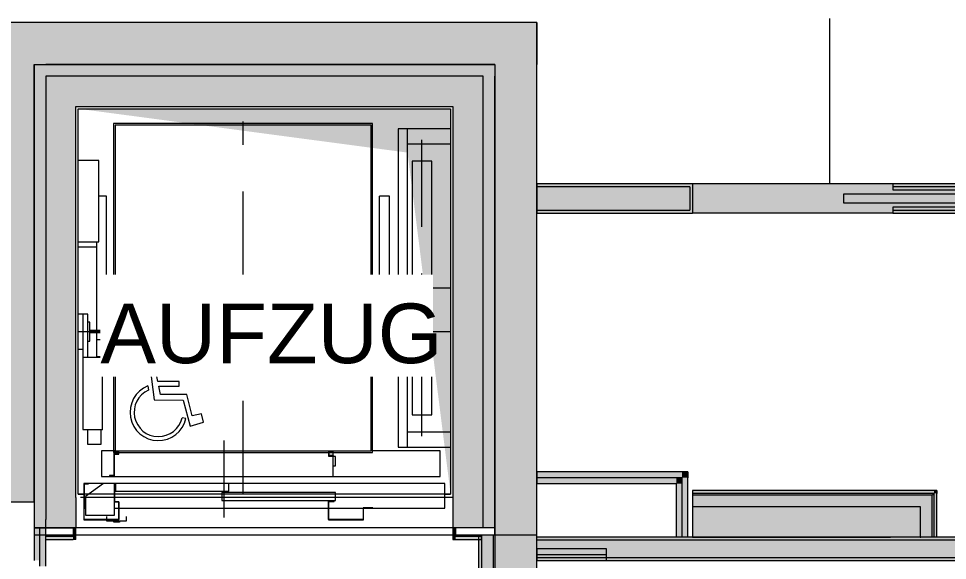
# Model space of a CAD drawing. Header units: metres. Extents: x -3 to 171, y -23 to 41.
# Drawn here: x 142.238 to 146.229, y 29.285 to 31.612 of the extents above; entities that cross this region are included whole.
import ezdxf

# ---------------------------------------------------------------- set-up
doc = ezdxf.new("R2010")
doc.units = ezdxf.units.M
doc.header["$MEASUREMENT"] = 0
doc.set_wipeout_variables(frame=1)
for name, pattern in [('Achse', [0.004, 0.002, -0.001, 0, -0.001]), ('Baufluchtlinie', [0.013, 0.008, -0.005]), ('Wipeout_Contour', [1, 0, -1])]:
    doc.linetypes.add(name, pattern=pattern)
for name, color, linetype in [('120 Wand Innen tragend', 7, 'Continuous'), ('130 Wand Innen', 7, 'Continuous'), ('170 Schachtwände', 7, 'Continuous'), ('310 Dachkonstruktion massiv', 7, 'Continuous'), ('430 Aufzug', 7, 'Continuous'), ('815 Raumbegrenzung', 7, 'Continuous'), ('905 VP Beschriftung Übersicht.Übersicht', 7, 'Continuous')]:
    doc.layers.add(name, color=color, linetype=linetype)
doc.styles.add('ERSTELLTER_STIL_9', font='arial.ttf')

# ---------------------------------------------------------------- blocks, each defined once
blk = doc.blocks.new('Wand_1_2', base_point=(142.4842, 29.5552))
at = {"layer": '430 Aufzug', "linetype": 'Continuous', "lineweight": 0, "true_color": 0x000000}
for points in [[(142.3042, 31.4152), (142.3542, 31.3652), (142.3542, 31.4152)], [(142.3042, 31.3652), (142.3542, 31.3652), (142.3042, 31.4152)], [(142.3042, 31.3652), (142.3042, 29.4252), (142.3542, 29.4614), (142.3542, 31.3652)], [(142.3542, 31.3652), (142.4842, 31.2352), (142.4842, 31.3652)], [(142.3542, 31.2352), (142.4842, 31.2352), (142.3542, 31.3652)], [(142.3542, 31.2352), (142.3542, 29.5552), (142.4842, 29.5552), (142.4842, 31.2352)], [(142.4842, 29.5552), (142.3542, 29.4614), (142.3542, 29.4252), (142.4842, 29.4252)], [(142.3542, 29.4614), (142.4842, 29.5552), (142.3542, 29.5552)], [(142.3542, 29.4614), (142.3042, 29.4252), (142.3542, 29.4252)]]:
    blk.add_hatch(color=18, dxfattribs=at).paths.add_polyline_path(points)
at = {"layer": '430 Aufzug', "color": 7, "linetype": 'Continuous', "lineweight": 18}
for p, q in [((142.4842, 31.3652), (142.3542, 31.3652)), ((142.3542, 31.3652), (142.3542, 31.2352)), ((142.3542, 31.2352), (142.3542, 29.5552)), ((142.3542, 29.5552), (142.3542, 29.4614)), ((142.3542, 29.4252), (142.3542, 29.4614))]:
    blk.add_line(p, q, dxfattribs=at)
at = {"layer": '430 Aufzug', "color": 7, "linetype": 'Continuous', "lineweight": 13, "flags": 128}
for points in [[(142.3042, 31.4152), (142.3542, 31.4152)], [(142.3042, 31.4152), (142.3042, 29.4252)], [(142.3042, 29.4252), (142.3542, 29.4252)]]:
    blk.add_lwpolyline(points, dxfattribs=at)
at = {"layer": '430 Aufzug', "color": 7, "linetype": 'Continuous', "lineweight": 18, "flags": 128}
for points in [[(142.4842, 29.5552), (142.4842, 31.2352)], [(142.3542, 29.4252), (142.4842, 29.4252)]]:
    blk.add_lwpolyline(points, dxfattribs=at)
blk = doc.blocks.new('Wand_2_2', base_point=(142.4842, 31.2352))
at = {"layer": '430 Aufzug', "linetype": 'Continuous', "lineweight": 0, "true_color": 0x000000}
for points in [[(142.3542, 31.4152), (142.3542, 31.3652), (144.2342, 31.3652), (144.2342, 31.4152)], [(144.2342, 31.3652), (144.2842, 31.3652), (144.2842, 31.4152)], [(144.2342, 31.4152), (144.2342, 31.3652), (144.2842, 31.4152)], [(144.1042, 31.3652), (142.4842, 31.3652), (142.4842, 31.2352), (144.1042, 31.2352)], [(144.1042, 31.2352), (144.2342, 31.2352), (144.2342, 31.3652)], [(144.1042, 31.3652), (144.1042, 31.2352), (144.2342, 31.3652)]]:
    blk.add_hatch(color=18, dxfattribs=at).paths.add_polyline_path(points)
at = {"layer": '430 Aufzug', "color": 7, "linetype": 'Continuous', "lineweight": 18}
for p, q in [((142.4842, 31.3652), (142.3542, 31.3652)), ((144.1042, 31.3652), (142.4842, 31.3652)), ((144.2342, 31.3652), (144.1042, 31.3652)), ((144.2342, 31.2352), (144.2342, 31.3652))]:
    blk.add_line(p, q, dxfattribs=at)
at = {"layer": '430 Aufzug', "color": 7, "linetype": 'Continuous', "lineweight": 13, "flags": 128}
for points in [[(144.2842, 31.4152), (142.3542, 31.4152)], [(144.2842, 31.4152), (144.2842, 31.3652)]]:
    blk.add_lwpolyline(points, dxfattribs=at)
at = {"layer": '430 Aufzug', "color": 7, "linetype": 'Continuous', "lineweight": 18, "flags": 128}
blk.add_lwpolyline([(142.4842, 31.2352), (144.1042, 31.2352)], dxfattribs=at)
blk = doc.blocks.new('Wand_3_2', base_point=(144.1042, 31.2352))
at = {"layer": '430 Aufzug', "linetype": 'Continuous', "lineweight": 0, "true_color": 0x000000}
for points in [[(144.2342, 31.3652), (144.2342, 29.4614), (144.2842, 29.4252), (144.2842, 31.3652)], [(144.2342, 29.5552), (144.2342, 31.2352), (144.1042, 31.2352), (144.1042, 29.5552)], [(144.1042, 29.5552), (144.1042, 29.4252), (144.2342, 29.4252), (144.2342, 29.4614)], [(144.1042, 29.5552), (144.2342, 29.4614), (144.2342, 29.5552)], [(144.2342, 29.4614), (144.2342, 29.4252), (144.2842, 29.4252)]]:
    blk.add_hatch(color=18, dxfattribs=at).paths.add_polyline_path(points)
at = {"layer": '430 Aufzug', "color": 7, "linetype": 'Continuous', "lineweight": 18}
for p, q in [((144.2342, 31.2352), (144.2342, 31.3652)), ((144.2342, 29.5552), (144.2342, 31.2352)), ((144.2342, 29.4614), (144.2342, 29.5552)), ((144.2342, 29.4252), (144.2342, 29.4614))]:
    blk.add_line(p, q, dxfattribs=at)
at = {"layer": '430 Aufzug', "color": 7, "linetype": 'Continuous', "lineweight": 13, "flags": 128}
for points in [[(144.2842, 29.4252), (144.2842, 31.3652)], [(144.2842, 29.4252), (144.2342, 29.4252)]]:
    blk.add_lwpolyline(points, dxfattribs=at)
at = {"layer": '430 Aufzug', "color": 7, "linetype": 'Continuous', "lineweight": 18, "flags": 128}
for points in [[(144.1042, 31.2352), (144.1042, 29.5552)], [(144.2342, 29.4252), (144.1042, 29.4252)]]:
    blk.add_lwpolyline(points, dxfattribs=at)
blk = doc.blocks.new('Einfache Türöffnung[1]_2', base_point=(133.3792, 35.4602))
at = {"layer": '430 Aufzug', "color": 7, "linetype": 'Continuous', "lineweight": 18}
for p, q in [((142.4842, 29.5552), (142.4842, 29.4252)), ((144.1042, 29.5552), (144.1042, 29.4252))]:
    blk.add_line(p, q, dxfattribs=at)
at = {"layer": '430 Aufzug', "color": 7, "linetype": 'Baufluchtlinie', "lineweight": 13, "ltscale": 200}
for p, q in [((144.1042, 29.5552), (142.4842, 29.5552)), ((144.1042, 29.4252), (142.4842, 29.4252))]:
    blk.add_line(p, q, dxfattribs=at)
blk = doc.blocks.new('Wand_6_2', base_point=(142.4842, 29.5552))
at = {"layer": '430 Aufzug', "color": 7, "linetype": 'Continuous', "lineweight": 18}
for p, q in [((142.4842, 29.5552), (142.4842, 29.4252)), ((144.1042, 29.5552), (144.1042, 29.4252))]:
    blk.add_line(p, q, dxfattribs=at)
at = {"layer": '430 Aufzug', "color": 7, "linetype": 'Continuous', "lineweight": 13}
blk.add_blockref('Einfache Türöffnung[1]_2', (133.3792, 35.4602), dxfattribs=at)
blk = doc.blocks.new('Decke_11_2', base_point=(142.3042, 29.3952))
at = {"layer": '430 Aufzug', "color": 7, "linetype": 'Continuous', "lineweight": 13, "flags": 128}
blk.add_lwpolyline([(142.3042, 29.3952), (144.2842, 29.3952), (144.2842, 29.4252), (142.3042, 29.4252)], close=True, dxfattribs=at)
blk = doc.blocks.new('Decke_12_2', base_point=(142.3042, 29.3952))
at = {"layer": '430 Aufzug', "color": 7, "linetype": 'Baufluchtlinie', "lineweight": 13, "ltscale": 200, "flags": 128}
blk.add_lwpolyline([(142.3042, 29.3952), (144.2842, 29.3952), (144.2842, 29.4252), (142.3042, 29.4252)], close=True, dxfattribs=at)
blk = doc.blocks.new('Wand_40_2', base_point=(144.4642, 29.6652))
at = {"layer": '170 Schachtwände', "linetype": 'Continuous', "lineweight": 0, "true_color": 0x000000}
for points in [[(145.0892, 29.6652), (144.4642, 29.6652), (144.4642, 29.6402), (145.0892, 29.6402)], [(145.0892, 29.6402), (145.1142, 29.6402), (145.1142, 29.6652)], [(145.0892, 29.6402), (145.1142, 29.6652), (145.0892, 29.6652)], [(145.0642, 29.6402), (144.4642, 29.6402), (144.4642, 29.6152), (145.0642, 29.6152)], [(145.0642, 29.6152), (145.0892, 29.6152), (145.0892, 29.6402)], [(145.0642, 29.6152), (145.0892, 29.6402), (145.0642, 29.6402)]]:
    blk.add_hatch(color=18, dxfattribs=at).paths.add_polyline_path(points)
at = {"layer": '170 Schachtwände', "color": 7, "linetype": 'Continuous', "lineweight": 18}
for p, q in [((145.0642, 29.6402), (144.4642, 29.6402)), ((145.0892, 29.6402), (145.0642, 29.6402))]:
    blk.add_line(p, q, dxfattribs=at)
at = {"layer": '170 Schachtwände', "color": 7, "linetype": 'Continuous', "lineweight": 18, "flags": 128}
for points in [[(145.1142, 29.6652), (144.4642, 29.6652)], [(144.4642, 29.6652), (144.4642, 29.6402)], [(145.1142, 29.6652), (145.1142, 29.6402)], [(144.4642, 29.6402), (144.4642, 29.6152)], [(144.4642, 29.6152), (145.0642, 29.6152)]]:
    blk.add_lwpolyline(points, dxfattribs=at)
blk = doc.blocks.new('Wand_41_2', base_point=(145.1142, 29.6652))
at = {"layer": '170 Schachtwände', "linetype": 'Continuous', "lineweight": 0, "true_color": 0x000000}
for points in [[(145.0892, 29.6402), (145.0892, 29.3852), (145.1142, 29.3852), (145.1142, 29.6402)], [(145.0642, 29.6152), (145.0642, 29.3852), (145.0892, 29.3852), (145.0892, 29.6152)]]:
    blk.add_hatch(color=18, dxfattribs=at).paths.add_polyline_path(points)
at = {"layer": '170 Schachtwände', "color": 7, "linetype": 'Continuous', "lineweight": 18}
for p, q in [((145.0892, 29.6152), (145.0892, 29.6402)), ((145.0892, 29.3852), (145.0892, 29.6152))]:
    blk.add_line(p, q, dxfattribs=at)
at = {"layer": '170 Schachtwände', "color": 7, "linetype": 'Continuous', "lineweight": 18, "flags": 128}
for points in [[(145.1142, 29.3852), (145.1142, 29.6402)], [(145.0642, 29.6152), (145.0642, 29.3852)], [(145.0892, 29.3852), (145.0642, 29.3852)], [(145.1142, 29.3852), (145.0892, 29.3852)]]:
    blk.add_lwpolyline(points, dxfattribs=at)
blk = doc.blocks.new('Wand_45_2', base_point=(142.3042, 31.4152))
at = {"layer": '120 Wand Innen tragend', "linetype": 'Continuous', "lineweight": 0, "true_color": 0x000000}
for points in [[(142.1242, 31.4152), (142.3042, 31.4152), (142.1242, 31.5952)], [(142.1242, 31.5952), (142.3042, 31.4152), (142.3042, 31.5952)], [(144.2842, 31.5952), (142.3042, 31.5952), (142.3042, 31.4152), (144.2842, 31.4152)], [(144.2842, 31.4152), (144.4642, 31.4152), (144.4642, 31.5952)], [(144.2842, 31.5952), (144.2842, 31.4152), (144.4642, 31.5952)]]:
    blk.add_hatch(color=18, dxfattribs=at).paths.add_polyline_path(points)
at = {"layer": '120 Wand Innen tragend', "color": 7, "linetype": 'Continuous', "lineweight": 18, "flags": 128}
for points in [[(144.4642, 31.5952), (142.1242, 31.5952)], [(144.4642, 31.5952), (144.4642, 31.4152)], [(142.3042, 31.4152), (144.2842, 31.4152)]]:
    blk.add_lwpolyline(points, dxfattribs=at)
blk = doc.blocks.new('Wand_46_2', base_point=(142.3042, 29.7252))
at = {"layer": '120 Wand Innen tragend', "linetype": 'Continuous', "lineweight": 0, "true_color": 0x000000}
for points in [[(142.1242, 31.4152), (142.1242, 29.6552), (142.3042, 29.6552), (142.3042, 31.4152)], [(142.1242, 29.6552), (142.1242, 29.5352), (142.3042, 29.5352)], [(142.1242, 29.6552), (142.3042, 29.5352), (142.3042, 29.6552)]]:
    blk.add_hatch(color=18, dxfattribs=at).paths.add_polyline_path(points)
at = {"layer": '120 Wand Innen tragend', "color": 7, "linetype": 'Continuous', "lineweight": 18, "flags": 128}
for points in [[(142.1242, 31.4152), (142.1242, 31.3952)], [(142.3042, 29.5352), (142.3042, 31.4152)], [(142.1242, 31.2152), (142.1242, 29.6552)], [(142.3042, 29.5352), (142.1242, 29.5352)]]:
    blk.add_lwpolyline(points, dxfattribs=at)
blk = doc.blocks.new('Wand_47_2', base_point=(144.2842, 31.4152))
at = {"layer": '120 Wand Innen tragend', "linetype": 'Continuous', "lineweight": 0, "true_color": 0x000000}
blk.add_hatch(color=18, dxfattribs=at).paths.add_polyline_path([(144.2842, 31.4152), (144.2842, 29.3952), (144.4642, 29.3952), (144.4642, 31.4152)])
at = {"layer": '120 Wand Innen tragend', "color": 7, "linetype": 'Continuous', "lineweight": 18, "flags": 128}
for points in [[(144.2842, 31.4152), (144.2842, 29.3952)], [(144.4642, 29.3952), (144.4642, 31.4152)], [(144.2842, 29.3952), (144.4642, 29.3952)]]:
    blk.add_lwpolyline(points, dxfattribs=at)
blk = doc.blocks.new('Wand_50_2', base_point=(144.1042, 29.4252))
at = {"layer": '170 Schachtwände', "linetype": 'Continuous', "lineweight": 0, "true_color": 0x000000}
for points in [[(144.1167, 29.3877), (144.1167, 29.4252), (144.1042, 29.4252), (144.1042, 29.3877)], [(144.1167, 29.3877), (144.1042, 29.3752), (144.1167, 29.3752)], [(144.1042, 29.3877), (144.1042, 29.3752), (144.1167, 29.3877)]]:
    blk.add_hatch(color=18, dxfattribs=at).paths.add_polyline_path(points)
at = {"layer": '170 Schachtwände', "color": 7, "linetype": 'Continuous', "lineweight": 13, "flags": 128}
for points in [[(144.1042, 29.4252), (144.1042, 29.3752)], [(144.1042, 29.4252), (144.1167, 29.4252)], [(144.1167, 29.3877), (144.1167, 29.4252)], [(144.1042, 29.3752), (144.1167, 29.3752)]]:
    blk.add_lwpolyline(points, dxfattribs=at)
blk = doc.blocks.new('Wand_51_2', base_point=(144.1042, 29.3752))
at = {"layer": '170 Schachtwände', "linetype": 'Continuous', "lineweight": 0, "true_color": 0x000000}
blk.add_hatch(color=18, dxfattribs=at).paths.add_polyline_path([(144.1167, 29.3752), (144.2267, 29.3752), (144.2267, 29.3877), (144.1167, 29.3877)])
at = {"layer": '170 Schachtwände', "color": 7, "linetype": 'Continuous', "lineweight": 13, "flags": 128}
for points in [[(144.2267, 29.3877), (144.1167, 29.3877)], [(144.2267, 29.3752), (144.2267, 29.3877)], [(144.1167, 29.3752), (144.2267, 29.3752)]]:
    blk.add_lwpolyline(points, dxfattribs=at)
blk = doc.blocks.new('Wand_54_2', base_point=(144.7638, 29.2852))
at = {"layer": '170 Schachtwände', "linetype": 'Continuous', "lineweight": 0, "true_color": 0x000000}
for points in [[(144.4642, 29.3102), (144.7638, 29.3102), (144.7638, 29.3352), (144.4642, 29.3352)], [(144.4642, 29.2852), (144.7638, 29.2852), (144.7638, 29.3102), (144.4642, 29.3102)]]:
    blk.add_hatch(color=18, dxfattribs=at).paths.add_polyline_path(points)
at = {"layer": '170 Schachtwände', "color": 7, "linetype": 'Continuous', "lineweight": 18}
blk.add_line((144.4642, 29.3102), (144.7638, 29.3102), dxfattribs=at)
at = {"layer": '170 Schachtwände', "color": 7, "linetype": 'Continuous', "lineweight": 18, "flags": 128}
for points in [[(144.7638, 29.3352), (144.4642, 29.3352)], [(144.4642, 29.3352), (144.4642, 29.2852)], [(144.7638, 29.2852), (144.7638, 29.3352)], [(144.4642, 29.2852), (144.7638, 29.2852)]]:
    blk.add_lwpolyline(points, dxfattribs=at)
blk = doc.blocks.new('Metall Zargentür Typ3 27[7]_2', base_point=(133.3792, 35.4602))
at = {"layer": '120 Wand Innen tragend', "linetype": 'Continuous', "lineweight": 0, "true_color": 0xffffff}
for points in [[(144.2142, 29.2152), (144.2142, 29.1752), (144.4642, 29.1752), (144.4642, 29.2152)], [(144.4642, 28.2252), (144.4642, 28.2752), (144.2142, 28.2752), (144.2142, 28.2252)]]:
    blk.add_hatch(color=7, dxfattribs=at).paths.add_polyline_path(points)
at = {"layer": '120 Wand Innen tragend', "color": 7, "linetype": 'Continuous', "lineweight": 13}
for p, q in [((144.2142, 29.2152), (144.2142, 28.2252)), ((144.2142, 29.2152), (144.2142, 29.1752)), ((144.4642, 29.2152), (144.2142, 29.2152)), ((144.2267, 29.2152), (144.2142, 29.2152)), ((144.2267, 29.2152), (144.2142, 29.2152)), ((144.2767, 29.2152), (144.2267, 29.2152)), ((144.2767, 29.2152), (144.2267, 29.2152)), ((144.2842, 29.2152), (144.2767, 29.2152)), ((144.2842, 29.2152), (144.2767, 29.2152)), ((144.4642, 29.2152), (144.4642, 28.2252)), ((144.4642, 29.1752), (144.4642, 29.2152)), ((144.2142, 29.1752), (144.4642, 29.1752)), ((144.4642, 28.2752), (144.2142, 28.2752)), ((144.2142, 28.2752), (144.2142, 28.2252)), ((144.4642, 28.2252), (144.4642, 28.2752)), ((144.2142, 28.2252), (144.4642, 28.2252)), ((144.2267, 28.2252), (144.2142, 28.2252)), ((144.2267, 28.2252), (144.2142, 28.2252)), ((144.2767, 28.2252), (144.2267, 28.2252)), ((144.2767, 28.2252), (144.2267, 28.2252)), ((144.2842, 28.2252), (144.2767, 28.2252)), ((144.2842, 28.2252), (144.2767, 28.2252))]:
    blk.add_line(p, q, dxfattribs=at)
at = {"layer": '120 Wand Innen tragend', "color": 7, "linetype": 'Continuous', "lineweight": 18}
for p, q in [((144.4642, 29.2152), (144.2842, 29.2152)), ((144.4642, 29.2152), (144.2842, 29.2152)), ((144.4642, 28.2252), (144.2842, 28.2252)), ((144.4642, 28.2252), (144.2842, 28.2252))]:
    blk.add_line(p, q, dxfattribs=at)
at = {"layer": '120 Wand Innen tragend', "color": 8, "linetype": 'Continuous', "lineweight": 0}
blk.add_line((144.4642, 28.2602), (145.3942, 28.2602), dxfattribs=at)
blk.add_arc((144.4642, 28.2602), 0.93, 0, 90, dxfattribs=at)
blk = doc.blocks.new('Wand_74_2', base_point=(144.4642, 27.9252))
at = {"layer": '120 Wand Innen tragend', "linetype": 'Continuous', "lineweight": 0, "true_color": 0x000000}
for points in [[(144.2267, 29.3952), (144.2142, 29.3952), (144.2142, 29.2152), (144.2267, 29.2152)], [(144.2267, 29.3952), (144.2267, 29.2152), (144.2767, 29.2152), (144.2767, 29.3952)], [(144.2842, 29.3952), (144.2842, 29.2152), (144.4642, 29.2152), (144.4642, 29.3952)], [(144.2267, 28.2252), (144.2142, 28.2252), (144.2142, 27.9252), (144.2267, 27.9252)], [(144.2267, 27.9157), (144.2306, 27.9127), (144.2767, 27.9127), (144.2767, 28.2252), (144.2267, 28.2252)], [(144.2842, 27.872), (144.3063, 27.8552), (144.4642, 27.8552), (144.4642, 28.2252), (144.2842, 28.2252)], [(144.2142, 27.9252), (144.2142, 27.9127), (144.2267, 27.9127), (144.2267, 27.9157)], [(144.2142, 27.9252), (144.2267, 27.9157), (144.2267, 27.9252)], [(144.2267, 27.9127), (144.2306, 27.9127), (144.2267, 27.9157)], [(144.2267, 27.8627), (144.2767, 27.8627), (144.2767, 27.8777), (144.2306, 27.9127), (144.2267, 27.9127)], [(144.2306, 27.9127), (144.2767, 27.8777), (144.2767, 27.9127)], [(144.2842, 27.8627), (144.2964, 27.8627), (144.2842, 27.872)], [(144.2842, 27.8552), (144.3063, 27.8552), (144.2964, 27.8627), (144.2842, 27.8627)], [(144.2842, 27.8552), (144.2842, 27.7352), (144.4642, 27.7352), (144.3063, 27.8552)], [(144.4642, 27.8552), (144.3063, 27.8552), (144.4642, 27.7352)]]:
    blk.add_hatch(color=18, dxfattribs=at).paths.add_polyline_path(points)
at = {"layer": '120 Wand Innen tragend', "linetype": 'Continuous', "lineweight": 0, "true_color": 0xffffff}
for points in [[(144.2842, 29.3952), (144.2767, 29.3952), (144.2767, 29.2152), (144.2842, 29.2152)], [(144.2767, 28.2252), (144.2767, 27.8777), (144.2842, 27.872), (144.2842, 28.2252)], [(144.2767, 27.8627), (144.2842, 27.8627), (144.2842, 27.872), (144.2767, 27.8777)], [(144.2767, 27.8552), (144.2842, 27.8552), (144.2842, 27.8627), (144.2767, 27.8627)]]:
    blk.add_hatch(color=7, dxfattribs=at).paths.add_polyline_path(points)
at = {"layer": '120 Wand Innen tragend', "color": 7, "linetype": 'Continuous', "lineweight": 13}
for p, q in [((144.2267, 29.3952), (144.2267, 29.2152)), ((144.2767, 29.3952), (144.2767, 29.2152)), ((144.2267, 29.2152), (144.2142, 29.2152)), ((144.2767, 29.2152), (144.2267, 29.2152)), ((144.2842, 29.2152), (144.2767, 29.2152)), ((144.2267, 28.2252), (144.2142, 28.2252)), ((144.2267, 28.2252), (144.2267, 27.9157)), ((144.2767, 28.2252), (144.2267, 28.2252)), ((144.2767, 28.2252), (144.2767, 27.8777)), ((144.2842, 28.2252), (144.2767, 28.2252)), ((144.2142, 27.9127), (144.2267, 27.9127)), ((144.2267, 27.9127), (144.2267, 27.9157)), ((144.2267, 27.8627), (144.2767, 27.8627)), ((144.2767, 27.8627), (144.2767, 27.8777))]:
    blk.add_line(p, q, dxfattribs=at)
at = {"layer": '120 Wand Innen tragend', "color": 7, "linetype": 'Continuous', "lineweight": 18}
for p, q in [((144.2842, 29.3952), (144.2842, 29.2152)), ((144.4642, 29.2152), (144.2842, 29.2152)), ((144.2842, 28.2252), (144.2842, 27.872)), ((144.4642, 28.2252), (144.2842, 28.2252)), ((144.2842, 27.8627), (144.2842, 27.872)), ((144.2842, 27.8552), (144.2842, 27.8627)), ((144.2767, 27.8552), (144.2842, 27.8552))]:
    blk.add_line(p, q, dxfattribs=at)
at = {"layer": '120 Wand Innen tragend', "color": 7, "linetype": 'Continuous', "lineweight": 13, "flags": 128}
for points in [[(144.2142, 29.3952), (144.2267, 29.3952)], [(144.2142, 29.3952), (144.2142, 29.2152)], [(144.2267, 29.3952), (144.2767, 29.3952)], [(144.2767, 29.3952), (144.2842, 29.3952)], [(144.2142, 28.2252), (144.2142, 27.9252)]]:
    blk.add_lwpolyline(points, dxfattribs=at)
at = {"layer": '120 Wand Innen tragend', "color": 7, "linetype": 'Continuous', "lineweight": 18, "flags": 128}
for points in [[(144.2842, 29.3952), (144.4642, 29.3952)], [(144.4642, 29.2152), (144.4642, 29.3952)], [(144.4642, 28.0852), (144.4642, 28.2252)], [(144.4642, 27.7352), (144.4642, 27.9052)], [(144.4642, 27.7352), (144.2842, 27.7352)]]:
    blk.add_lwpolyline(points, dxfattribs=at)
at = {"layer": '120 Wand Innen tragend', "color": 7, "linetype": 'Continuous', "lineweight": 13}
blk.add_blockref('Metall Zargentür Typ3 27[7]_2', (133.3792, 35.4602), dxfattribs=at)
blk = doc.blocks.new('Metall Zargentür Typ3 27[13]_2', base_point=(133.3792, 35.4602))
at = {"layer": '130 Wand Innen', "linetype": 'Continuous', "lineweight": 0, "true_color": 0xffffff}
for points in [[(147.2742, 29.2852), (147.3142, 29.2852), (147.3142, 29.3852), (147.2742, 29.3852)], [(148.1642, 29.3852), (148.1142, 29.3852), (148.1142, 29.2852), (148.1642, 29.2852)]]:
    blk.add_hatch(color=7, dxfattribs=at).paths.add_polyline_path(points)
at = {"layer": '130 Wand Innen', "color": 8, "linetype": 'Continuous', "lineweight": 0}
blk.add_line((148.1292, 29.3852), (148.1292, 30.2152), dxfattribs=at)
at = {"layer": '130 Wand Innen', "color": 7, "linetype": 'Baufluchtlinie', "lineweight": 13, "ltscale": 200}
for p, q in [((147.2742, 29.3852), (148.1642, 29.3852)), ((147.2742, 29.2852), (148.1642, 29.2852))]:
    blk.add_line(p, q, dxfattribs=at)
at = {"layer": '130 Wand Innen', "color": 7, "linetype": 'Continuous', "lineweight": 13}
for p, q in [((147.3142, 29.3852), (147.2742, 29.3852)), ((147.2742, 29.3852), (147.2742, 29.2852)), ((147.3142, 29.2852), (147.3142, 29.3852)), ((148.1642, 29.3852), (148.1142, 29.3852)), ((148.1142, 29.3852), (148.1142, 29.2852)), ((148.1642, 29.2852), (148.1642, 29.3852)), ((147.2742, 29.2852), (147.3142, 29.2852)), ((148.1142, 29.2852), (148.1642, 29.2852))]:
    blk.add_line(p, q, dxfattribs=at)
at = {"layer": '130 Wand Innen', "color": 7, "linetype": 'Continuous', "lineweight": 18}
for p, q in [((147.2742, 29.3852), (147.2742, 29.3727)), ((147.2742, 29.3852), (147.2742, 29.3727)), ((148.1642, 29.3852), (148.1642, 29.3727)), ((148.1642, 29.3852), (148.1642, 29.3727)), ((147.2742, 29.3727), (147.2742, 29.2977)), ((147.2742, 29.3727), (147.2742, 29.2977)), ((148.1642, 29.3727), (148.1642, 29.2977)), ((148.1642, 29.3727), (148.1642, 29.2977)), ((147.2742, 29.2977), (147.2742, 29.2852)), ((147.2742, 29.2977), (147.2742, 29.2852)), ((148.1642, 29.2977), (148.1642, 29.2852)), ((148.1642, 29.2977), (148.1642, 29.2852))]:
    blk.add_line(p, q, dxfattribs=at)
at = {"layer": '130 Wand Innen', "color": 8, "linetype": 'Continuous', "lineweight": 0}
blk.add_arc((148.1292, 29.3852), 0.83, 90, 180, dxfattribs=at)
blk = doc.blocks.new('Wand_96_2', base_point=(144.4642, 29.2852))
at = {"layer": '130 Wand Innen', "linetype": 'Continuous', "lineweight": 0, "true_color": 0x000000}
for points in [[(144.4642, 29.3852), (144.4642, 29.3727), (147.2742, 29.3727), (147.2742, 29.3852)], [(148.1642, 29.3727), (148.3242, 29.3727), (148.3242, 29.3852), (148.1642, 29.3852)], [(148.3242, 29.3852), (148.3367, 29.3727), (148.3367, 29.3852)], [(148.3242, 29.3727), (148.3367, 29.3727), (148.3242, 29.3852)], [(144.4642, 29.3727), (144.4642, 29.2977), (147.2742, 29.2977), (147.2742, 29.3727)], [(148.3367, 29.3727), (148.1642, 29.3727), (148.1642, 29.2977), (148.3367, 29.2977)], [(148.3367, 29.3727), (148.4117, 29.2977), (148.4117, 29.3727)], [(148.3367, 29.2977), (148.4117, 29.2977), (148.3367, 29.3727)], [(144.4642, 29.2977), (144.4642, 29.2852), (147.2742, 29.2852), (147.2742, 29.2977)], [(148.1642, 29.2977), (148.1642, 29.2852), (148.4117, 29.2852), (148.4117, 29.2977)], [(148.4117, 29.2977), (148.4242, 29.2852), (148.4242, 29.2977)], [(148.4117, 29.2852), (148.4242, 29.2852), (148.4117, 29.2977)]]:
    blk.add_hatch(color=18, dxfattribs=at).paths.add_polyline_path(points)
at = {"layer": '130 Wand Innen', "linetype": 'Continuous', "lineweight": 13, "true_color": 0xe8e2dc}
blk.add_hatch(color=254, dxfattribs=at).paths.add_polyline_path([(148.1642, 29.3852), (147.2742, 29.3852), (147.2742, 29.2852), (148.1642, 29.2852)])
at = {"layer": '130 Wand Innen', "color": 7, "linetype": 'Continuous', "lineweight": 18}
for p, q in [((147.2742, 29.3852), (147.2742, 29.3727)), ((148.1642, 29.3852), (148.1642, 29.3727)), ((148.3367, 29.3727), (148.3367, 29.3852)), ((147.2742, 29.3727), (144.4642, 29.3727)), ((147.2742, 29.3727), (147.2742, 29.2977)), ((148.3367, 29.3727), (148.1642, 29.3727)), ((148.1642, 29.3727), (148.1642, 29.2977)), ((148.4117, 29.2977), (148.4117, 29.3727)), ((144.4642, 29.2977), (147.2742, 29.2977)), ((147.2742, 29.2977), (147.2742, 29.2852)), ((148.1642, 29.2977), (148.3367, 29.2977)), ((148.1642, 29.2977), (148.1642, 29.2852)), ((148.3367, 29.2977), (148.4117, 29.2977))]:
    blk.add_line(p, q, dxfattribs=at)
at = {"layer": '130 Wand Innen', "color": 7, "linetype": 'Continuous', "lineweight": 18, "flags": 128}
for points in [[(146.9842, 29.3852), (144.4642, 29.3852)], [(144.4642, 29.3727), (144.4642, 29.3852)], [(147.0717, 29.3852), (146.9967, 29.3852)], [(147.2742, 29.3852), (147.0842, 29.3852)], [(148.3242, 29.3852), (148.1642, 29.3852)], [(144.4642, 29.2977), (144.4642, 29.3727)], [(144.4642, 29.2852), (144.4642, 29.2977)], [(148.4242, 29.2852), (148.4242, 29.2977)], [(144.4642, 29.2852), (147.2742, 29.2852)], [(148.1642, 29.2852), (148.4242, 29.2852)]]:
    blk.add_lwpolyline(points, dxfattribs=at)
at = {"layer": '130 Wand Innen', "color": 7, "linetype": 'Continuous', "lineweight": 13}
blk.add_blockref('Metall Zargentür Typ3 27[13]_2', (133.3792, 35.4602), dxfattribs=at)
blk = doc.blocks.new('Wand_98_2', base_point=(145.1342, 29.5852))
at = {"layer": '130 Wand Innen', "linetype": 'Continuous', "lineweight": 0, "true_color": 0x000000}
for points in [[(146.1717, 29.5852), (145.1342, 29.5852), (145.1342, 29.5727), (146.1717, 29.5727)], [(146.1717, 29.5727), (146.1842, 29.5727), (146.1842, 29.5852)], [(146.1717, 29.5727), (146.1842, 29.5852), (146.1717, 29.5852)], [(146.1142, 29.5652), (145.1342, 29.5652), (145.1342, 29.5152), (146.1142, 29.5152)], [(146.1142, 29.5152), (146.1642, 29.5152), (146.1642, 29.5652)], [(146.1142, 29.5152), (146.1642, 29.5652), (146.1142, 29.5652)]]:
    blk.add_hatch(color=18, dxfattribs=at).paths.add_polyline_path(points)
at = {"layer": '130 Wand Innen', "linetype": 'Continuous', "lineweight": 0, "true_color": 0xffffff}
for points in [[(146.1642, 29.5727), (145.1342, 29.5727), (145.1342, 29.5652), (146.1642, 29.5652)], [(146.1642, 29.5652), (146.1717, 29.5652), (146.1717, 29.5727)], [(146.1642, 29.5652), (146.1717, 29.5727), (146.1642, 29.5727)], [(145.9842, 29.5152), (145.1342, 29.5152), (145.1342, 29.3852), (145.9842, 29.3852)], [(145.9842, 29.3852), (146.1142, 29.3852), (146.1142, 29.5152)], [(145.9842, 29.3852), (146.1142, 29.5152), (145.9842, 29.5152)]]:
    blk.add_hatch(color=7, dxfattribs=at).paths.add_polyline_path(points)
at = {"layer": '130 Wand Innen', "color": 7, "linetype": 'Continuous', "lineweight": 18}
for p, q in [((146.1642, 29.5727), (145.1342, 29.5727)), ((146.1142, 29.5652), (145.1342, 29.5652)), ((146.1642, 29.5652), (146.1142, 29.5652)), ((146.1717, 29.5727), (146.1642, 29.5727)), ((146.1642, 29.5152), (146.1642, 29.5652)), ((146.1717, 29.5652), (146.1717, 29.5727)), ((145.9842, 29.5152), (145.1342, 29.5152)), ((146.1142, 29.5152), (145.9842, 29.5152)), ((146.1142, 29.3852), (146.1142, 29.5152))]:
    blk.add_line(p, q, dxfattribs=at)
at = {"layer": '130 Wand Innen', "color": 7, "linetype": 'Continuous', "lineweight": 18, "flags": 128}
for points in [[(146.1842, 29.5852), (145.1342, 29.5852)], [(145.1342, 29.5852), (145.1342, 29.5727)], [(146.1842, 29.5852), (146.1842, 29.5727)], [(145.1342, 29.5727), (145.1342, 29.5652)], [(145.1342, 29.5652), (145.1342, 29.5152)], [(145.1342, 29.5152), (145.1342, 29.3852)], [(145.1342, 29.3852), (145.9842, 29.3852)]]:
    blk.add_lwpolyline(points, dxfattribs=at)
blk = doc.blocks.new('Wand_100_2', base_point=(146.1842, 29.5852))
at = {"layer": '130 Wand Innen', "linetype": 'Continuous', "lineweight": 0, "true_color": 0xffffff}
blk.add_hatch(color=7, dxfattribs=at).paths.add_polyline_path([(146.1642, 29.5652), (146.1642, 29.3852), (146.1717, 29.3852), (146.1717, 29.5652)])
at = {"layer": '130 Wand Innen', "linetype": 'Continuous', "lineweight": 0, "true_color": 0x000000}
for points in [[(146.1717, 29.5727), (146.1717, 29.3852), (146.1842, 29.3852), (146.1842, 29.5727)], [(146.1142, 29.5152), (146.1142, 29.3852), (146.1642, 29.3852), (146.1642, 29.5152)]]:
    blk.add_hatch(color=18, dxfattribs=at).paths.add_polyline_path(points)
at = {"layer": '130 Wand Innen', "color": 7, "linetype": 'Continuous', "lineweight": 18}
for p, q in [((146.1642, 29.5152), (146.1642, 29.5652)), ((146.1717, 29.5652), (146.1717, 29.5727)), ((146.1717, 29.3852), (146.1717, 29.5652)), ((146.1142, 29.3852), (146.1142, 29.5152)), ((146.1642, 29.3852), (146.1642, 29.5152))]:
    blk.add_line(p, q, dxfattribs=at)
at = {"layer": '130 Wand Innen', "color": 7, "linetype": 'Continuous', "lineweight": 18, "flags": 128}
for points in [[(146.1842, 29.3852), (146.1842, 29.5727)], [(146.1142, 29.3852), (145.9842, 29.3852)], [(146.1642, 29.3852), (146.1142, 29.3852)], [(146.1717, 29.3852), (146.1642, 29.3852)], [(146.1842, 29.3852), (146.1717, 29.3852)]]:
    blk.add_lwpolyline(points, dxfattribs=at)
at = {"layer": '130 Wand Innen', "color": 7, "linetype": 'Continuous', "lineweight": 18}
blk.add_point((146.1142, 29.3852), dxfattribs=at)
blk = doc.blocks.new('Wand_101_2', base_point=(142.3542, 29.2352))
at = {"layer": '170 Schachtwände', "linetype": 'Continuous', "lineweight": 0, "true_color": 0x000000}
for points in [[(142.3292, 29.2852), (142.3292, 29.4252), (142.3042, 29.4252), (142.3042, 29.2852)], [(142.3542, 29.2602), (142.3542, 29.4252), (142.3292, 29.4252), (142.3292, 29.2602)]]:
    blk.add_hatch(color=18, dxfattribs=at).paths.add_polyline_path(points)
at = {"layer": '170 Schachtwände', "color": 7, "linetype": 'Continuous', "lineweight": 18}
for p, q in [((142.3292, 29.2852), (142.3292, 29.4252)), ((142.3292, 29.2602), (142.3292, 29.2852))]:
    blk.add_line(p, q, dxfattribs=at)
at = {"layer": '170 Schachtwände', "color": 7, "linetype": 'Continuous', "lineweight": 18, "flags": 128}
for points in [[(142.3292, 29.4252), (142.3042, 29.4252)], [(142.3042, 29.4252), (142.3042, 29.2852)], [(142.3542, 29.4252), (142.3292, 29.4252)], [(142.3542, 29.2602), (142.3542, 29.4252)]]:
    blk.add_lwpolyline(points, dxfattribs=at)
blk = doc.blocks.new('Wand_105_2', base_point=(142.4842, 29.4252))
at = {"layer": '170 Schachtwände', "linetype": 'Continuous', "lineweight": 0, "true_color": 0x000000}
for points in [[(142.4842, 29.3877), (142.4842, 29.4252), (142.4717, 29.4252), (142.4717, 29.3877)], [(142.4717, 29.3752), (142.4842, 29.3752), (142.4717, 29.3877)], [(142.4717, 29.3877), (142.4842, 29.3752), (142.4842, 29.3877)]]:
    blk.add_hatch(color=18, dxfattribs=at).paths.add_polyline_path(points)
at = {"layer": '170 Schachtwände', "color": 7, "linetype": 'Continuous', "lineweight": 13, "flags": 128}
for points in [[(142.4717, 29.4252), (142.4717, 29.3877)], [(142.4842, 29.4252), (142.4717, 29.4252)], [(142.4842, 29.3752), (142.4842, 29.4252)], [(142.4842, 29.3752), (142.4717, 29.3752)]]:
    blk.add_lwpolyline(points, dxfattribs=at)
blk = doc.blocks.new('Wand_106_2', base_point=(142.4842, 29.3752))
at = {"layer": '170 Schachtwände', "linetype": 'Continuous', "lineweight": 0, "true_color": 0x000000}
blk.add_hatch(color=18, dxfattribs=at).paths.add_polyline_path([(142.4717, 29.3877), (142.3542, 29.3877), (142.3542, 29.3752), (142.4717, 29.3752)])
at = {"layer": '170 Schachtwände', "color": 7, "linetype": 'Continuous', "lineweight": 13, "flags": 128}
for points in [[(142.4717, 29.3877), (142.3542, 29.3877)], [(142.3542, 29.3752), (142.3542, 29.3877)], [(142.3542, 29.3752), (142.4717, 29.3752)]]:
    blk.add_lwpolyline(points, dxfattribs=at)
blk = doc.blocks.new('27 OtisGen2life S1600x1655[2]_2', base_point=(142.4942, 29.5702))
at = {"layer": '430 Aufzug', "linetype": 'Continuous', "lineweight": 0, "true_color": 0x323232}
blk.add_hatch(color=250, dxfattribs=at).paths.add_polyline_path([(142.4942, 31.2252), (143.9092, 31.0368), (144.0942, 29.5702), (144.0942, 31.2252)])
at = {"layer": '430 Aufzug', "color": 7, "linetype": 'Continuous', "lineweight": 13}
for p, q in [((142.4942, 29.5702), (142.4942, 31.2252)), ((142.4942, 31.2252), (144.0942, 31.2252)), ((144.0942, 31.2252), (144.0942, 29.5702)), ((142.6462, 31.1612), (142.6462, 29.7492)), ((143.7582, 31.1612), (142.6462, 31.1612)), ((142.6522, 31.1552), (142.6522, 29.7552)), ((143.7522, 31.1552), (142.6522, 31.1552)), ((143.7522, 29.7552), (143.7522, 31.1552)), ((143.7582, 29.7492), (143.7582, 31.1612)), ((144.0912, 31.1392), (143.8692, 31.1392)), ((143.8692, 31.1392), (143.8692, 29.7712)), ((143.9092, 29.7712), (143.9092, 31.1392)), ((143.9092, 31.0742), (144.0942, 31.0742)), ((142.5822, 31.0032), (142.4942, 31.0032)), ((142.5822, 30.6532), (142.5822, 31.0032)), ((144.0132, 31.0002), (143.9292, 31.0002)), ((143.9292, 31.0002), (143.9292, 29.9102)), ((144.0132, 29.9102), (144.0132, 31.0002)), ((142.6157, 30.8491), (142.5822, 30.8491)), ((142.6157, 30.2337), (142.6157, 30.8491)), ((143.8312, 30.8491), (143.7887, 30.8491)), ((143.7887, 30.2337), (143.7887, 30.8491)), ((143.8312, 30.1607), (143.8312, 30.8491)), ((142.4942, 30.6532), (142.5822, 30.6532)), ((142.4942, 30.6327), (142.5732, 30.6327)), ((142.5732, 30.6532), (142.5732, 30.1607)), ((142.5352, 30.3432), (142.4942, 30.3432)), ((142.5132, 30.3432), (142.5132, 29.8477)), ((142.5352, 30.1562), (142.5352, 30.3432)), ((142.5442, 30.3092), (142.5352, 30.3092)), ((142.5442, 30.2272), (142.5442, 30.3092)), ((143.8692, 30.3092), (143.8602, 30.3092)), ((143.8602, 30.3092), (143.8602, 30.2272)), ((142.6462, 30.2727), (142.5442, 30.2727)), ((142.5442, 30.2637), (142.6462, 30.2637)), ((143.8602, 30.2727), (143.7582, 30.2727)), ((143.7582, 30.2637), (143.8602, 30.2637)), ((142.5352, 30.2272), (142.5442, 30.2272)), ((142.5732, 30.2337), (142.6157, 30.2337)), ((143.7887, 30.2337), (143.8312, 30.2337)), ((143.8602, 30.2272), (143.8692, 30.2272)), ((142.4942, 30.1932), (142.5132, 30.1932)), ((142.5989, 30.1562), (142.5132, 30.1562)), ((142.5732, 30.1607), (142.6462, 30.1607)), ((142.5989, 29.8462), (142.5989, 30.1562)), ((143.7582, 30.1607), (143.8312, 30.1607)), ((142.8015, 30.1199), (142.8209, 29.9743)), ((142.8362, 30.0533), (142.8259, 30.1038)), ((142.7937, 30.0344), (142.796, 30.0166)), ((142.9273, 30.053), (142.8362, 30.0533)), ((142.8476, 29.9978), (142.8403, 30.0334)), ((142.8403, 30.0334), (142.9272, 30.033)), ((142.9272, 30.033), (142.9273, 30.053)), ((142.9609, 29.9973), (142.8476, 29.9978)), ((142.9834, 29.9058), (142.9609, 29.9973)), ((142.8209, 29.9743), (142.9446, 29.9738)), ((142.9446, 29.9738), (142.9751, 29.8619)), ((142.957, 29.8944), (142.9401, 29.8982)), ((143.0239, 29.9147), (142.9834, 29.9058)), ((143.0326, 29.8793), (143.0239, 29.9147)), ((143.9292, 29.9102), (144.0132, 29.9102)), ((142.9751, 29.8619), (143.0326, 29.8793)), ((142.5989, 29.8462), (142.5132, 29.8462)), ((142.5332, 29.8462), (142.5332, 29.7847)), ((142.5332, 29.8462), (142.5332, 29.7847)), ((142.5932, 29.7847), (142.5932, 29.8462)), ((142.5932, 29.7847), (142.5932, 29.8462)), ((144.0942, 29.8362), (143.9092, 29.8362)), ((142.5332, 29.7847), (142.5932, 29.7847)), ((142.5332, 29.7847), (142.5932, 29.7847)), ((142.6492, 29.7552), (142.5942, 29.7552)), ((142.5942, 29.7552), (142.5942, 29.6452)), ((142.6492, 29.7552), (142.5942, 29.7552)), ((142.5942, 29.7552), (142.5942, 29.6452)), ((142.6462, 29.7492), (143.7582, 29.7492)), ((142.6472, 29.7442), (142.6472, 29.6502)), ((142.6662, 29.7442), (142.6472, 29.7442)), ((142.6472, 29.7442), (142.6472, 29.6502)), ((142.6662, 29.7442), (142.6472, 29.7442)), ((142.6492, 29.7552), (142.6492, 29.7522)), ((142.6492, 29.7522), (142.6492, 29.7442)), ((142.6662, 29.7522), (142.6492, 29.7522)), ((142.6502, 29.6472), (142.6502, 29.7412)), ((142.6502, 29.7412), (142.6692, 29.7412)), ((142.6502, 29.6472), (142.6502, 29.7412)), ((142.6502, 29.7412), (142.6692, 29.7412)), ((142.6522, 29.7552), (143.7522, 29.7552)), ((142.6662, 29.7522), (142.6662, 29.7442)), ((142.6662, 29.7522), (142.6662, 29.7442)), ((142.6692, 29.7412), (142.6692, 29.7522)), ((142.6692, 29.7412), (142.6692, 29.7522)), ((143.5692, 29.7522), (143.5692, 29.7332)), ((143.5692, 29.7522), (143.5692, 29.7332)), ((143.5722, 29.7362), (143.5722, 29.7522)), ((143.5722, 29.7362), (143.5722, 29.7522)), ((143.5892, 29.7522), (143.5722, 29.7522)), ((143.5892, 29.7522), (143.5892, 29.7552)), ((143.5892, 29.7362), (143.5892, 29.7522)), ((144.0492, 29.7552), (143.7552, 29.7552)), ((143.8692, 29.7712), (144.0912, 29.7712)), ((144.0492, 29.6452), (144.0492, 29.7552)), ((143.5692, 29.7332), (143.5907, 29.7332)), ((143.5692, 29.7332), (143.5907, 29.7332)), ((143.5907, 29.7362), (143.5722, 29.7362)), ((143.5907, 29.7362), (143.5722, 29.7362)), ((143.5892, 29.6452), (143.5892, 29.7332)), ((143.5991, 29.7312), (143.5892, 29.7312)), ((143.5991, 29.7312), (143.5892, 29.7312)), ((143.5907, 29.7332), (143.5907, 29.7362)), ((143.5907, 29.7332), (143.5907, 29.7362)), ((143.5991, 29.6912), (143.5991, 29.7312)), ((143.5991, 29.6912), (143.5991, 29.7312)), ((143.5892, 29.6912), (143.5991, 29.6912)), ((143.5892, 29.6912), (143.5991, 29.6912)), ((142.5942, 29.6452), (142.6492, 29.6452)), ((142.5942, 29.6452), (142.6492, 29.6452)), ((142.6472, 29.6502), (142.6287, 29.6502)), ((142.6287, 29.6502), (142.6287, 29.6472)), ((142.6472, 29.6502), (142.6287, 29.6502)), ((142.6287, 29.6502), (142.6287, 29.6472)), ((142.6287, 29.6472), (142.6502, 29.6472)), ((142.6287, 29.6472), (142.6502, 29.6472)), ((142.6492, 29.6472), (142.6492, 29.6452)), ((142.6492, 29.6452), (143.5892, 29.6452)), ((143.5892, 29.6452), (144.0492, 29.6452)), ((143.5892, 29.6452), (144.0492, 29.6452)), ((142.5387, 29.6157), (142.5182, 29.6157)), ((142.5182, 29.6157), (142.5182, 29.4597)), ((142.5192, 29.6147), (142.5192, 29.5102)), ((142.5192, 29.6147), (142.5387, 29.6147)), ((142.5192, 29.4607), (142.5192, 29.6147)), ((142.6022, 29.6152), (142.5252, 29.5602)), ((142.5387, 29.6147), (142.5387, 29.6157)), ((142.6022, 29.6152), (142.5387, 29.6152)), ((142.6492, 29.6152), (142.6022, 29.6152)), ((142.6292, 29.6157), (142.6292, 29.6152)), ((142.6502, 29.6157), (142.6292, 29.6157)), ((142.6492, 29.4802), (142.6492, 29.6152)), ((142.6492, 29.6147), (142.6492, 29.5362)), ((142.6502, 29.5372), (142.6502, 29.6157)), ((142.6542, 29.6152), (142.6502, 29.6152)), ((143.1416, 29.6162), (142.6542, 29.6162)), ((142.6542, 29.6162), (142.6542, 29.5822)), ((142.6542, 29.5822), (143.1416, 29.5822)), ((143.5991, 29.5772), (143.1117, 29.5772)), ((143.1117, 29.5772), (143.1117, 29.5432)), ((143.1416, 29.5822), (143.1416, 29.6162)), ((144.0692, 29.6152), (143.1416, 29.6152)), ((143.5991, 29.5432), (143.5991, 29.5772)), ((144.0692, 29.5102), (144.0692, 29.6152)), ((142.4942, 29.5702), (142.5182, 29.5702)), ((142.5182, 29.5702), (142.4942, 29.5702)), ((144.0942, 29.5702), (142.4942, 29.5702)), ((142.5252, 29.5602), (142.5252, 29.4802)), ((142.6692, 29.5372), (142.6502, 29.5372)), ((142.6692, 29.4597), (142.6692, 29.5372)), ((143.1117, 29.5432), (143.5991, 29.5432)), ((143.5937, 29.5392), (143.5692, 29.5392)), ((143.5692, 29.5392), (143.5692, 29.4597)), ((143.5702, 29.5382), (143.5937, 29.5382)), ((143.5702, 29.4607), (143.5702, 29.5382)), ((143.5937, 29.5382), (143.5937, 29.5392)), ((144.0692, 29.5702), (144.0942, 29.5702)), ((144.0942, 29.5702), (144.0692, 29.5702)), ((142.5192, 29.5102), (142.5252, 29.5102)), ((142.6492, 29.5362), (142.6682, 29.5362)), ((142.6492, 29.5102), (142.6682, 29.5102)), ((142.6682, 29.5362), (142.6682, 29.4607)), ((142.6692, 29.5102), (143.5692, 29.5102)), ((143.5702, 29.5102), (143.7192, 29.5102)), ((143.7597, 29.5107), (143.7192, 29.5107)), ((143.7192, 29.5107), (143.7192, 29.4607)), ((143.7202, 29.5097), (143.7597, 29.5097)), ((143.7202, 29.4597), (143.7202, 29.5097)), ((143.7597, 29.5097), (143.7597, 29.5107)), ((143.7597, 29.5102), (144.0692, 29.5102)), ((142.5182, 29.4597), (142.6692, 29.4597)), ((142.6682, 29.4607), (142.5192, 29.4607)), ((142.5252, 29.4802), (142.6492, 29.4802)), ((143.5692, 29.4597), (143.7202, 29.4597)), ((143.7192, 29.4607), (143.5702, 29.4607))]:
    blk.add_line(p, q, dxfattribs=at)
at = {"layer": '430 Aufzug', "color": 7, "linetype": 'Achse', "lineweight": 13, "ltscale": 200}
for p, q in [((143.2022, 29.5702), (143.2022, 31.2252)), ((143.9712, 29.8182), (143.9712, 31.0922)), ((144.0942, 30.4552), (143.8242, 30.4552)), ((142.4942, 30.2682), (144.0942, 30.2682)), ((143.1192, 29.8002), (143.1192, 29.4702))]:
    blk.add_line(p, q, dxfattribs=at)
at = {"layer": '430 Aufzug', "color": 7, "linetype": 'Continuous', "lineweight": 13}
for centre, radius, start, end in [((142.8305, 30.1391), 0.0347, 262.6325, 213.4277), ((142.8384, 29.9213), 0.1216, 111.5854, 347.2077), ((142.8384, 29.9213), 0.1042, 113.9725, 347.2077)]:
    blk.add_arc(centre, radius, start, end, dxfattribs=at)
blk = doc.blocks.new('27_otis Taster[3]_2', base_point=(142.659, 29.4732))
at = {"layer": '430 Aufzug', "color": 7, "linetype": 'Continuous', "lineweight": 13}
for p, q in [((142.6175, 29.4532), (142.6175, 29.4732)), ((142.7005, 29.4732), (142.7005, 29.4532)), ((142.7005, 29.4532), (142.6175, 29.4532)), ((142.644, 29.4527), (142.644, 29.4532)), ((142.6451, 29.4527), (142.644, 29.4527)), ((142.6484, 29.4527), (142.6451, 29.4527)), ((142.647, 29.4522), (142.6479, 29.4522)), ((142.647, 29.4502), (142.647, 29.4522)), ((142.6479, 29.4502), (142.647, 29.4502)), ((142.6479, 29.4522), (142.6505, 29.4522)), ((142.6505, 29.4502), (142.6479, 29.4502)), ((142.6532, 29.4527), (142.6484, 29.4527)), ((142.6505, 29.4522), (142.6544, 29.4522)), ((142.6544, 29.4502), (142.6505, 29.4502)), ((142.659, 29.4527), (142.6532, 29.4527)), ((142.6544, 29.4522), (142.659, 29.4522)), ((142.659, 29.4502), (142.6544, 29.4502)), ((142.6647, 29.4527), (142.659, 29.4527)), ((142.659, 29.4522), (142.6636, 29.4522)), ((142.6636, 29.4502), (142.659, 29.4502)), ((142.6636, 29.4522), (142.6675, 29.4522)), ((142.6675, 29.4502), (142.6636, 29.4502)), ((142.6696, 29.4527), (142.6647, 29.4527)), ((142.6675, 29.4522), (142.6701, 29.4522)), ((142.6701, 29.4502), (142.6675, 29.4502)), ((142.6728, 29.4527), (142.6696, 29.4527)), ((142.6701, 29.4522), (142.671, 29.4522)), ((142.671, 29.4502), (142.6701, 29.4502)), ((142.671, 29.4522), (142.671, 29.4502)), ((142.674, 29.4527), (142.6728, 29.4527)), ((142.674, 29.4532), (142.674, 29.4527))]:
    blk.add_line(p, q, dxfattribs=at)
blk = doc.blocks.new('Schiebetür 02 1-Fl 27[14]_2', base_point=(133.3792, 35.4602))
at = {"layer": '130 Wand Innen', "linetype": 'Continuous', "lineweight": 0, "true_color": 0xffffff}
blk.add_hatch(color=7, dxfattribs=at).paths.add_polyline_path([(146.6442, 30.8199), (146.6442, 30.8599), (145.7842, 30.8599), (145.7842, 30.8199)])
at = {"layer": '130 Wand Innen', "linetype": 'Continuous', "lineweight": 13, "true_color": 0xe8e2dc}
blk.add_hatch(color=254, dxfattribs=at).paths.add_polyline_path([(145.9842, 30.8774), (145.9842, 30.8024), (146.8942, 30.8024), (146.8942, 30.8774)])
at = {"layer": '130 Wand Innen', "color": 7, "linetype": 'Baufluchtlinie', "lineweight": 13, "ltscale": 200}
for p, q in [((145.9942, 30.9024), (145.1342, 30.9024)), ((145.9942, 30.7774), (145.1342, 30.7774))]:
    blk.add_line(p, q, dxfattribs=at)
at = {"layer": '130 Wand Innen', "color": 7, "linetype": 'Continuous', "lineweight": 18}
for p, q in [((145.1342, 30.9024), (145.1342, 30.8899)), ((145.1342, 30.9024), (145.1342, 30.8899)), ((145.9942, 30.9024), (145.9942, 30.8899)), ((145.1342, 30.8899), (145.1342, 30.8774)), ((145.1342, 30.8899), (145.1342, 30.8774)), ((145.1342, 30.8774), (145.1342, 30.8024)), ((145.1342, 30.8774), (145.1342, 30.8024)), ((145.1342, 30.8774), (145.1342, 30.8024)), ((145.1342, 30.8774), (145.1342, 30.8024)), ((145.9942, 30.8899), (145.9942, 30.8774)), ((145.9942, 30.8774), (146.8942, 30.8774)), ((146.8942, 30.8774), (146.8942, 30.8024)), ((145.1342, 30.8024), (145.1342, 30.7899)), ((145.1342, 30.8024), (145.1342, 30.7899)), ((145.1342, 30.7899), (145.1342, 30.7774)), ((145.9942, 30.8024), (145.9942, 30.7899)), ((146.8942, 30.8024), (145.9942, 30.8024)), ((145.9942, 30.7899), (145.9942, 30.7774))]:
    blk.add_line(p, q, dxfattribs=at)
at = {"layer": '130 Wand Innen', "color": 7, "linetype": 'Continuous', "lineweight": 13, "flags": 128}
blk.add_lwpolyline([(146.6442, 30.8199), (145.7842, 30.8199), (145.7842, 30.8599), (146.6442, 30.8599)], close=True, dxfattribs=at)
blk = doc.blocks.new('Wand_119_2', base_point=(144.4642, 30.9024))
at = {"layer": '130 Wand Innen', "linetype": 'Continuous', "lineweight": 0, "true_color": 0x000000}
for points in [[(144.4642, 30.8899), (145.1217, 30.8899), (145.1342, 30.9024), (144.4642, 30.9024)], [(145.1217, 30.8899), (145.1217, 30.7899), (145.1342, 30.7899), (145.1342, 30.9024)], [(145.9942, 30.8899), (147.0717, 30.8899), (147.0717, 30.9024), (145.9942, 30.9024)], [(144.4642, 30.7899), (145.1217, 30.7899), (145.1217, 30.8899), (144.4642, 30.8899)], [(145.9942, 30.7899), (146.9942, 30.7899), (146.9967, 30.793), (146.9967, 30.8899), (145.9942, 30.8899), (145.9942, 30.8774), (146.8942, 30.8774), (146.8942, 30.8024), (145.9942, 30.8024)], [(146.9967, 30.793), (147.0717, 30.8868), (147.0717, 30.8899), (146.9967, 30.8899)], [(147.0717, 30.7899), (147.0717, 30.8868), (146.9967, 30.793), (146.9967, 30.7899)], [(144.4642, 30.7899), (144.4642, 30.7774), (145.1342, 30.7774), (145.1342, 30.7899)], [(146.9842, 30.7899), (145.9942, 30.7899), (145.9942, 30.7774), (146.9842, 30.7774)], [(146.9967, 30.7899), (146.9967, 30.793), (146.9942, 30.7899)]]:
    blk.add_hatch(color=18, dxfattribs=at).paths.add_polyline_path(points)
at = {"layer": '130 Wand Innen', "linetype": 'Continuous', "lineweight": 13, "true_color": 0xe8e2dc}
for points in [[(145.1342, 30.9024), (145.1342, 30.7774), (145.9942, 30.7774), (145.9942, 30.9024)], [(145.9942, 30.8774), (145.9942, 30.8024), (146.8942, 30.8024), (146.8942, 30.8774)]]:
    blk.add_hatch(color=254, dxfattribs=at).paths.add_polyline_path(points)
at = {"layer": '130 Wand Innen', "color": 7, "linetype": 'Continuous', "lineweight": 18}
for p, q in [((145.1342, 30.9024), (145.1342, 30.8899)), ((145.1342, 30.9024), (145.1342, 30.8899)), ((145.9942, 30.9024), (145.9942, 30.8899)), ((145.1217, 30.8899), (144.4642, 30.8899)), ((145.1217, 30.8899), (145.1217, 30.7899)), ((145.1342, 30.8899), (145.1342, 30.8774)), ((145.1342, 30.8899), (145.1342, 30.8774)), ((145.1342, 30.8774), (145.1342, 30.8024)), ((145.1342, 30.8774), (145.1342, 30.8024)), ((146.9967, 30.8899), (145.9942, 30.8899)), ((145.9942, 30.8899), (145.9942, 30.8774)), ((145.9942, 30.8774), (146.8942, 30.8774)), ((146.8942, 30.8774), (146.8942, 30.8024)), ((147.0717, 30.8899), (146.9967, 30.8899)), ((147.0717, 30.8899), (147.0717, 30.8868)), ((147.0717, 30.7899), (147.0717, 30.8868)), ((144.4642, 30.7899), (145.1217, 30.7899)), ((145.1342, 30.8024), (145.1342, 30.7899)), ((145.1342, 30.8024), (145.1342, 30.7899)), ((145.1342, 30.7899), (145.1342, 30.7774)), ((146.8942, 30.8024), (145.9942, 30.8024)), ((145.9942, 30.8024), (145.9942, 30.7899)), ((145.9942, 30.7899), (146.9842, 30.7899)), ((145.9942, 30.7899), (145.9942, 30.7774)), ((146.9942, 30.7899), (146.9842, 30.7899)), ((146.9967, 30.7899), (146.9942, 30.7899))]:
    blk.add_line(p, q, dxfattribs=at)
at = {"layer": '130 Wand Innen', "color": 7, "linetype": 'Continuous', "lineweight": 18, "flags": 128}
for points in [[(145.1342, 30.9024), (144.4642, 30.9024)], [(144.4642, 30.9024), (144.4642, 30.8899)], [(147.0717, 30.9024), (145.9942, 30.9024)], [(144.4642, 30.8899), (144.4642, 30.7899)], [(144.4642, 30.7899), (144.4642, 30.7774)], [(144.4642, 30.7774), (145.1342, 30.7774)], [(145.9942, 30.7774), (146.9842, 30.7774)]]:
    blk.add_lwpolyline(points, dxfattribs=at)
at = {"layer": '130 Wand Innen', "color": 7, "linetype": 'Continuous', "lineweight": 13}
blk.add_blockref('Schiebetür 02 1-Fl 27[14]_2', (133.3792, 35.4602), dxfattribs=at)

msp = doc.modelspace()

# ---------------------------------------------------------------- linework, layer by layer
at = {"layer": '310 Dachkonstruktion massiv', "color": 8, "linetype": 'Baufluchtlinie', "lineweight": 13, "ltscale": 200}
msp.add_lwpolyline([(152.0326, 30.9024), (145.7242, 30.9024), (145.7242, 31.6124)], dxfattribs=at)
at = {"layer": '815 Raumbegrenzung', "color": 8, "linetype": 'Continuous', "lineweight": 13}
msp.add_lwpolyline([(148.3242, 29.3852), (147.0842, 29.3852), (147.0842, 30.9024), (144.4642, 30.9024), (144.4642, 31.5952), (140.0142, 31.5952), (140.0142, 34.8345), (145.7242, 34.8345), (145.7242, 33.4624), (148.3242, 33.4624)], close=True, dxfattribs=at)

# ---------------------------------------------------------------- block references
at = {"layer": '120 Wand Innen tragend', "color": 7, "lineweight": 25}
for name, p in [('Wand_45_2', (142.3042, 31.4152)), ('Wand_46_2', (142.3042, 29.7252)), ('Wand_47_2', (144.2842, 31.4152)), ('Wand_74_2', (144.4642, 27.9252))]:
    msp.add_blockref(name, p, dxfattribs=at)
at = {"layer": '130 Wand Innen', "color": 7, "lineweight": 35}
for name, p in [('Wand_119_2', (144.4642, 30.9024)), ('Wand_96_2', (144.4642, 29.2852)), ('Wand_98_2', (145.1342, 29.5852)), ('Wand_100_2', (146.1842, 29.5852))]:
    msp.add_blockref(name, p, dxfattribs=at)
at = {"layer": '170 Schachtwände', "color": 7, "lineweight": 35}
for name, p in [('Wand_40_2', (144.4642, 29.6652)), ('Wand_41_2', (145.1142, 29.6652)), ('Wand_101_2', (142.3542, 29.2352)), ('Wand_54_2', (144.7638, 29.2852))]:
    msp.add_blockref(name, p, dxfattribs=at)
at = {"layer": '170 Schachtwände', "color": 7, "lineweight": 13}
for name, p in [('Wand_105_2', (142.4842, 29.4252)), ('Wand_50_2', (144.1042, 29.4252)), ('Wand_106_2', (142.4842, 29.3752)), ('Wand_51_2', (144.1042, 29.3752))]:
    msp.add_blockref(name, p, dxfattribs=at)
at = {"layer": '430 Aufzug', "color": 7, "lineweight": 25}
for name, p in [('Wand_1_2', (142.4842, 29.5552)), ('Wand_2_2', (142.4842, 31.2352)), ('Wand_3_2', (144.1042, 31.2352)), ('Wand_6_2', (142.4842, 29.5552))]:
    msp.add_blockref(name, p, dxfattribs=at)
at = {"layer": '430 Aufzug', "color": 7, "linetype": 'Continuous', "lineweight": 13}
for name, p in [('27 OtisGen2life S1600x1655[2]_2', (142.4942, 29.5702)), ('27_otis Taster[3]_2', (142.659, 29.4732)), ('Decke_11_2', (142.3042, 29.3952)), ('Decke_12_2', (142.3042, 29.3952))]:
    msp.add_blockref(name, p, dxfattribs=at)

# ---------------------------------------------------------------- next in the draw order: wipeouts: each hides what was drawn before it
at = {"color": 7, "linetype": 'Wipeout_Contour', "lineweight": 13, "ltscale": 585.891664}
msp.add_wipeout([(142.5896, 30.5132), (144.0188, 30.5132), (144.0188, 30.0744), (142.5896, 30.0744)], dxfattribs=at).dxf.layer = '905 VP Beschriftung Übersicht.Übersicht'

# ---------------------------------------------------------------- next in the draw order: texts
at = {"layer": '905 VP Beschriftung Übersicht.Übersicht', "color": 7, "linetype": 'Continuous', "lineweight": 13, "insert": (142.5896, 30.2586), "char_height": 0.256, "attachment_point": 4, "style": 'ERSTELLTER_STIL_9'}
msp.add_mtext('\\A1;{\\pql;\\fHelvetica|b0|i0|c0|p0;\\W1.000000;AUFZUG}', dxfattribs=at)

doc.saveas('drawing.dxf')
